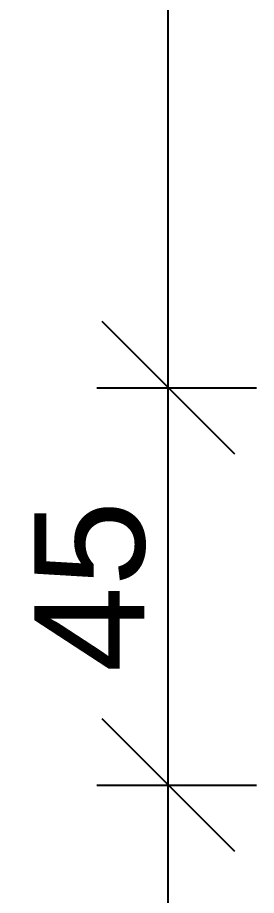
# Model space of a CAD drawing. Extents: x -5566 to 5867, y -120 to 4683.
# Drawn here: x -1915.6 to -1888.5, y 2558 to 2657.4 of the extents above; entities that cross this region are included whole.
import ezdxf

# ---------------------------------------------------------------- set-up
doc = ezdxf.new("R2010")
doc.units = 0
doc.layers.get('0').update_dxf_attribs({"linetype": 'CONTINUOUS'})
doc.layers.get('DEFPOINTS').update_dxf_attribs({"linetype": 'CONTINUOUS'})
doc.layers.add('A-ANNO-DIMS', color=211, linetype='CONTINUOUS')
doc.styles.add('ARIAL', font='arial.ttf', dxfattribs={"height": 12.5})
doc.dimstyles.new('100_200_2_5MM_ARIAL_CM', dxfattribs={"dimscale": 30.48, "dimtxt": 12.753242, "dimasz": 0.492126, "dimexe": 0.328084, "dimexo": 0.0625, "dimgap": 0.082021, "dimtad": 1, "dimdec": 0, "dimzin": 0, "dimtxsty": 'ARIAL', "dimblk1": 'OBLIQUE', "dimblk2": 'OBLIQUE', "dimsah": 1, "dimcen": 0.09, "dimdle": 0.328084, "dimazin": 3, "dimtfac": 1, "dimtdec": 4, "dimtix": 1, "dimtmove": 0, "dimatfit": 3, "dimtvp": 1, "dimtolj": 1, "dimtzin": 0})

# ---------------------------------------------------------------- blocks, each defined once
blk = doc.blocks.new('_OBLIQUE')
at = {"color": 0, "linetype": 'BYBLOCK'}
blk.add_line((-0.5, -0.5), (0.5, 0.5), dxfattribs=at)
blk = doc.blocks.new('DIMBLOCK240-LEVEL__9_00')
at = {"layer": 'A-ANNO-DIMS', "color": 0}
for p, q in [((-1898.487, 2450.492), (-1898.487, 2580.492)), ((-1906.582, 2570.492), (-1888.487, 2570.492)), ((-1906.582, 2460.492), (-1888.487, 2460.492))]:
    blk.add_line(p, q, dxfattribs=at)
at = {"layer": 'DEFPOINTS', "color": 0}
for p in [(-1908.487, 2570.492), (-1898.487, 2570.492), (-1908.487, 2460.492)]:
    blk.add_point(p, dxfattribs=at)
at = {"layer": 'A-ANNO-DIMS', "color": 0, "xscale": 15, "yscale": 15, "zscale": 15}
for p, rotation in [((-1898.487, 2570.492), 90), ((-1898.487, 2460.492), 270)]:
    blk.add_blockref('_OBLIQUE', p, dxfattribs=dict(at, rotation=rotation))
at = {"layer": 'A-ANNO-DIMS', "color": 0, "insert": (-1907.369, 2515.492), "char_height": 12.5, "width": 34.61034, "attachment_point": 5, "rotation": 90, "style": 'ARIAL'}
blk.add_mtext('\\A1;110', dxfattribs=at)
blk = doc.blocks.new('DIMBLOCK241-LEVEL__9_00')
at = {"layer": 'A-ANNO-DIMS', "color": 0}
for p, q in [((-1898.487, 2560.492), (-1898.487, 2625.492)), ((-1906.582, 2615.492), (-1888.487, 2615.492)), ((-1906.582, 2570.492), (-1888.487, 2570.492))]:
    blk.add_line(p, q, dxfattribs=at)
at = {"layer": 'DEFPOINTS', "color": 0}
for p in [(-1908.487, 2615.492), (-1898.487, 2615.492), (-1908.487, 2570.492)]:
    blk.add_point(p, dxfattribs=at)
at = {"layer": 'A-ANNO-DIMS', "color": 0, "xscale": 15, "yscale": 15, "zscale": 15}
for p, rotation in [((-1898.487, 2615.492), 90), ((-1898.487, 2570.492), 270)]:
    blk.add_blockref('_OBLIQUE', p, dxfattribs=dict(at, rotation=rotation))
at = {"layer": 'A-ANNO-DIMS', "color": 0, "insert": (-1907.343, 2592.992), "char_height": 12.5, "width": 23.07356, "attachment_point": 5, "rotation": 90, "style": 'ARIAL'}
blk.add_mtext('\\A1;45', dxfattribs=at)
blk = doc.blocks.new('DIMBLOCK242-LEVEL__9_00')
at = {"layer": 'A-ANNO-DIMS', "color": 0}
for p, q in [((-1898.487, 2605.492), (-1898.487, 2747.492)), ((-1906.582, 2737.492), (-1888.487, 2737.492)), ((-1906.582, 2615.492), (-1888.487, 2615.492))]:
    blk.add_line(p, q, dxfattribs=at)
at = {"layer": 'DEFPOINTS', "color": 0}
for p in [(-1908.487, 2737.492), (-1898.487, 2737.492), (-1908.487, 2615.492)]:
    blk.add_point(p, dxfattribs=at)
at = {"layer": 'A-ANNO-DIMS', "color": 0, "xscale": 15, "yscale": 15, "zscale": 15}
for p, rotation in [((-1898.487, 2737.492), 90), ((-1898.487, 2615.492), 270)]:
    blk.add_blockref('_OBLIQUE', p, dxfattribs=dict(at, rotation=rotation))
at = {"layer": 'A-ANNO-DIMS', "color": 0, "insert": (-1907.262, 2676.492), "char_height": 12.5, "width": 34.61034, "attachment_point": 5, "rotation": 90, "style": 'ARIAL'}
blk.add_mtext('\\A1;122', dxfattribs=at)

msp = doc.modelspace()

# ---------------------------------------------------------------- dimensions: what is measured, and where the dimension line sits
at = {"layer": 'A-ANNO-DIMS'}
for base, p1, p2, override, picture, middle in [((-1898.487, 2737.492), (-1908.487, 2615.492), (-1908.487, 2737.492), {"dimpost": '<>', "dimfxl": 122}, 'DIMBLOCK242-LEVEL__9_00', (-1907.262, 2676.492)), ((-1898.487, 2615.492), (-1908.487, 2570.492), (-1908.487, 2615.492), {"dimpost": '<>', "dimfxl": 45}, 'DIMBLOCK241-LEVEL__9_00', (-1907.343, 2592.992)), ((-1898.487, 2570.492), (-1908.487, 2460.492), (-1908.487, 2570.492), {"dimpost": '<>', "dimfxl": 110}, 'DIMBLOCK240-LEVEL__9_00', (-1907.369, 2515.492))]:
    dim = msp.add_linear_dim(base=base, p1=p1, p2=p2, angle=270, dimstyle='100_200_2_5MM_ARIAL_CM', override=override, dxfattribs=at)
    dim.commit()
    dim.dimension.update_dxf_attribs({"geometry": picture, "text_midpoint": middle})

doc.saveas('drawing.dxf')
